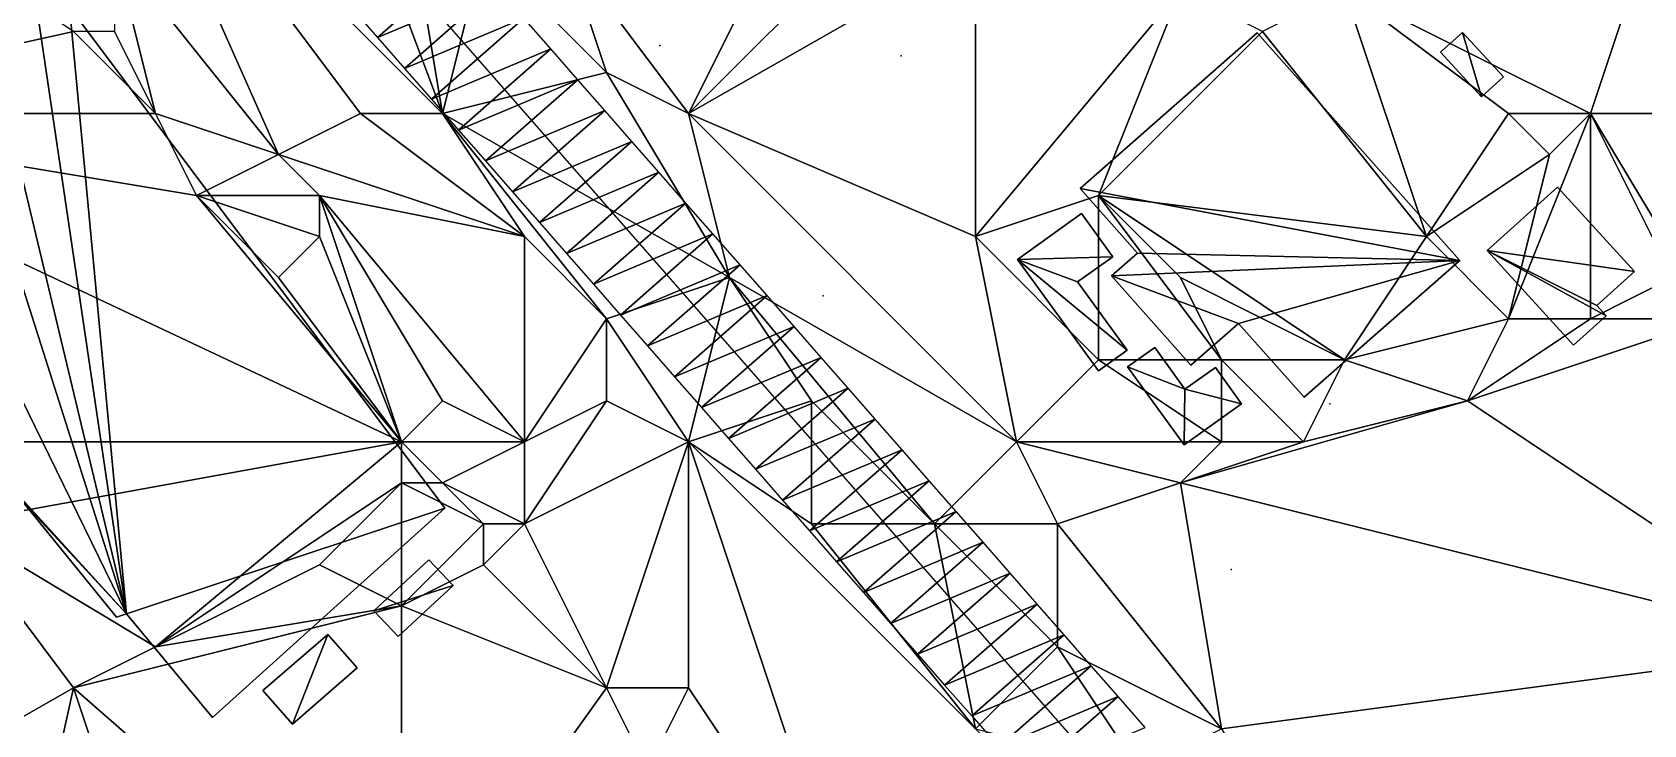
# Model space of a CAD drawing. Header units: metres. Extents: x -1103 to 901, y -902 to 905.
# Drawn here: x -180 to -101.4, y 378.2 to 412 of the extents above; entities that cross this region are included whole.
import ezdxf

# ---------------------------------------------------------------- set-up
doc = ezdxf.new("R2010")
doc.units = ezdxf.units.M
for name, color, linetype in [('OSM_BUILDING_FOOTPRINTS', 7, 'CONTINUOUS'), ('OSM_BUILDING_ROOFS', 1, 'CONTINUOUS'), ('OSM_BUILDING_WALLS', 8, 'CONTINUOUS'), ('OSM_ROAD_AXES', 2, 'CONTINUOUS'), ('OSM_ROAD_SURFACE', 9, 'CONTINUOUS'), ('OSM_TERRAIN', 3, 'CONTINUOUS'), ('OSM_TREES', 3, 'CONTINUOUS')]:
    doc.layers.add(name, color=color, linetype=linetype)

msp = doc.modelspace()

# ---------------------------------------------------------------- linework, layer by layer
at = {"layer": 'OSM_BUILDING_FOOTPRINTS'}
for points in [[(-209.094, 395.79, 10.701), (-196.459, 406.705, 10.701), (-189.794, 413.031, 10.701), (-185.638, 415.762, 10.701), (-183.195, 416.127, 10.701), (-180, 414.579, 10.701), (-178.187, 413.186, 10.701), (-159.882, 388.757, 10.701), (-171.212, 378.56, 10.701), (-175.413, 383.614, 10.701), (-175.899, 383.448, 10.701), (-180.531, 389.155, 10.701), (-187.074, 383.68, 10.701), (-177.524, 372.721, 10.701), (-182.454, 367.866, 10.701), (-180.564, 365.367, 10.701), (-183.161, 363.232, 10.701), (-185.273, 365.864, 10.701), (-184.676, 366.362, 10.701), (-209.094, 395.79, 10.701)], [(-120.254, 411.936, 14.818), (-110.372, 400.833, 14.818), (-117.966, 394.176, 14.818), (-121.172, 397.77, 14.818), (-123.493, 395.735, 14.818), (-127.362, 400.081, 14.818), (-126.091, 401.198, 14.818), (-128.898, 404.35, 14.818), (-120.254, 411.936, 14.818)], [(-111.312, 410.996, 15.863), (-110.24, 411.958, 15.863), (-108.239, 409.791, 15.863), (-109.311, 408.818, 15.863), (-111.312, 410.996, 15.863)], [(-105.608, 404.416, 14.48), (-101.85, 400.302, 14.48), (-103.685, 398.643, 14.48), (-103.231, 398.146, 14.48), (-104.834, 396.708, 14.48), (-109.046, 401.32, 14.48), (-105.608, 404.416, 14.48)], [(-128.821, 403.133, 15.126), (-127.296, 401.021, 15.126), (-129.02, 399.793, 15.126), (-126.599, 396.465, 15.126), (-128.003, 395.458, 15.126), (-131.949, 400.888, 15.126), (-128.821, 403.133, 15.126)], [(-122.299, 395.624, 14.581), (-121.017, 393.855, 14.581), (-123.825, 391.842, 14.581), (-126.588, 395.646, 14.581), (-125.251, 396.597, 14.581), (-123.78, 394.563, 14.581), (-122.299, 395.624, 14.581)], [(-162.159, 382.497, 11.847), (-163.342, 383.758, 11.847), (-160.656, 386.246, 11.847), (-159.473, 384.985, 11.847), (-162.159, 382.497, 11.847)], [(-168.758, 379.865, 11.443), (-165.586, 382.608, 11.443), (-164.16, 380.971, 11.443), (-167.321, 378.228, 11.443), (-168.758, 379.865, 11.443)]]:
    msp.add_polyline3d(points, close=True, dxfattribs=at)
at = {"layer": 'OSM_BUILDING_ROOFS'}
for points in [[(-114.407, 447.679, 38.023), (-74.182, 400.413, 38.023), (-69.13, 404.66, 38.023)], [(-114.407, 447.679, 38.023), (-69.13, 404.66, 38.023), (-69.562, 405.168, 38.023)], [(-114.407, 447.679, 38.023), (-69.562, 405.168, 38.023), (-91.094, 428.359, 38.023)], [(-175.413, 383.614, 28.701), (-183.195, 416.127, 28.701), (-185.638, 415.762, 28.701)], [(-175.413, 383.614, 28.701), (-180, 414.579, 28.701), (-183.195, 416.127, 28.701)], [(-175.413, 383.614, 28.701), (-185.638, 415.762, 28.701), (-189.794, 413.031, 28.701)], [(-175.413, 383.614, 28.701), (-178.187, 413.186, 28.701), (-180, 414.579, 28.701)], [(-175.413, 383.614, 28.701), (-189.794, 413.031, 28.701), (-196.459, 406.705, 28.701)], [(-175.413, 383.614, 28.701), (-159.882, 388.757, 28.701), (-178.187, 413.186, 28.701)], [(-110.372, 400.833, 20.018), (-120.254, 411.936, 20.018), (-128.898, 404.35, 20.018)], [(-110.24, 411.958, 25.863), (-111.312, 410.996, 25.863), (-109.311, 408.818, 25.863)], [(-110.24, 411.958, 25.863), (-109.311, 408.818, 25.863), (-108.239, 409.791, 25.863)], [(-196.459, 406.705, 28.701), (-180.531, 389.155, 28.701), (-175.413, 383.614, 28.701)], [(-110.372, 400.833, 20.018), (-128.898, 404.35, 20.018), (-126.091, 401.198, 20.018)], [(-101.85, 400.302, 24.48), (-105.608, 404.416, 24.48), (-109.046, 401.32, 24.48)], [(-127.296, 401.021, 25.126), (-128.821, 403.133, 25.126), (-131.949, 400.888, 25.126)], [(-131.949, 400.888, 25.126), (-129.02, 399.793, 25.126), (-127.296, 401.021, 25.126)], [(-110.372, 400.833, 20.018), (-126.091, 401.198, 20.018), (-127.362, 400.081, 20.018)], [(-109.046, 401.32, 24.48), (-104.834, 396.708, 24.48), (-103.231, 398.146, 24.48)], [(-109.046, 401.32, 24.48), (-103.231, 398.146, 24.48), (-103.685, 398.643, 24.48)], [(-109.046, 401.32, 24.48), (-103.685, 398.643, 24.48), (-101.85, 400.302, 24.48)], [(-131.949, 400.888, 25.126), (-128.003, 395.458, 25.126), (-126.599, 396.465, 25.126)], [(-131.949, 400.888, 25.126), (-126.599, 396.465, 25.126), (-129.02, 399.793, 25.126)], [(-121.172, 397.77, 20.018), (-110.372, 400.833, 20.018), (-127.362, 400.081, 20.018)], [(-121.172, 397.77, 20.018), (-117.966, 394.176, 20.018), (-110.372, 400.833, 20.018)], [(-127.362, 400.081, 20.018), (-123.493, 395.735, 20.018), (-121.172, 397.77, 20.018)], [(-123.78, 394.563, 24.581), (-125.251, 396.597, 24.581), (-126.588, 395.646, 24.581)], [(-123.78, 394.563, 24.581), (-126.588, 395.646, 24.581), (-123.825, 391.842, 24.581)], [(-121.017, 393.855, 24.581), (-122.299, 395.624, 24.581), (-123.78, 394.563, 24.581)], [(-123.78, 394.563, 24.581), (-123.825, 391.842, 24.581), (-121.017, 393.855, 24.581)], [(-180.531, 389.155, 28.701), (-175.899, 383.448, 28.701), (-175.413, 383.614, 28.701)], [(-175.413, 383.614, 28.701), (-171.212, 378.56, 28.701), (-159.882, 388.757, 28.701)], [(-163.342, 383.758, 21.847), (-159.473, 384.985, 21.847), (-160.656, 386.246, 21.847)], [(-163.342, 383.758, 21.847), (-162.159, 382.497, 21.847), (-159.473, 384.985, 21.847)], [(-184.676, 366.362, 28.701), (-177.524, 372.721, 28.701), (-187.074, 383.68, 28.701)], [(-165.586, 382.608, 21.443), (-168.758, 379.865, 21.443), (-167.321, 378.228, 21.443)], [(-165.586, 382.608, 21.443), (-167.321, 378.228, 21.443), (-164.16, 380.971, 21.443)]]:
    msp.add_3dface(points, dxfattribs=at)
at = {"layer": 'OSM_BUILDING_WALLS'}
for points in [[(-114.407, 447.679, 13.623), (-74.182, 400.413, 13.623), (-74.182, 400.413, 38.023)], [(-114.407, 447.679, 13.623), (-74.182, 400.413, 38.023), (-114.407, 447.679, 38.023)], [(-159.882, 388.757, 10.701), (-178.187, 413.186, 10.701), (-178.187, 413.186, 28.701)], [(-159.882, 388.757, 10.701), (-178.187, 413.186, 28.701), (-159.882, 388.757, 28.701)], [(-120.254, 411.936, 14.818), (-128.898, 404.35, 14.818), (-128.898, 404.35, 20.018)], [(-120.254, 411.936, 14.818), (-128.898, 404.35, 20.018), (-120.254, 411.936, 20.018)], [(-110.372, 400.833, 14.818), (-120.254, 411.936, 14.818), (-120.254, 411.936, 20.018)], [(-110.372, 400.833, 14.818), (-120.254, 411.936, 20.018), (-110.372, 400.833, 20.018)], [(-110.24, 411.958, 15.863), (-111.312, 410.996, 15.863), (-111.312, 410.996, 25.863)], [(-110.24, 411.958, 15.863), (-111.312, 410.996, 25.863), (-110.24, 411.958, 25.863)], [(-108.239, 409.791, 15.863), (-110.24, 411.958, 15.863), (-110.24, 411.958, 25.863)], [(-108.239, 409.791, 15.863), (-110.24, 411.958, 25.863), (-108.239, 409.791, 25.863)], [(-111.312, 410.996, 15.863), (-109.311, 408.818, 15.863), (-109.311, 408.818, 25.863)], [(-111.312, 410.996, 15.863), (-109.311, 408.818, 25.863), (-111.312, 410.996, 25.863)], [(-109.311, 408.818, 15.863), (-108.239, 409.791, 15.863), (-108.239, 409.791, 25.863)], [(-109.311, 408.818, 15.863), (-108.239, 409.791, 25.863), (-109.311, 408.818, 25.863)], [(-128.898, 404.35, 14.818), (-126.091, 401.198, 14.818), (-126.091, 401.198, 20.018)], [(-128.898, 404.35, 14.818), (-126.091, 401.198, 20.018), (-128.898, 404.35, 20.018)], [(-105.608, 404.416, 14.48), (-109.046, 401.32, 14.48), (-109.046, 401.32, 24.48)], [(-105.608, 404.416, 14.48), (-109.046, 401.32, 24.48), (-105.608, 404.416, 24.48)], [(-101.85, 400.302, 14.48), (-105.608, 404.416, 14.48), (-105.608, 404.416, 24.48)], [(-101.85, 400.302, 14.48), (-105.608, 404.416, 24.48), (-101.85, 400.302, 24.48)], [(-128.821, 403.133, 15.126), (-131.949, 400.888, 15.126), (-131.949, 400.888, 25.126)], [(-128.821, 403.133, 15.126), (-131.949, 400.888, 25.126), (-128.821, 403.133, 25.126)], [(-127.296, 401.021, 15.126), (-128.821, 403.133, 15.126), (-128.821, 403.133, 25.126)], [(-127.296, 401.021, 15.126), (-128.821, 403.133, 25.126), (-127.296, 401.021, 25.126)], [(-129.02, 399.793, 15.126), (-127.296, 401.021, 15.126), (-127.296, 401.021, 25.126)], [(-129.02, 399.793, 15.126), (-127.296, 401.021, 25.126), (-129.02, 399.793, 25.126)], [(-126.091, 401.198, 14.818), (-127.362, 400.081, 14.818), (-127.362, 400.081, 20.018)], [(-126.091, 401.198, 14.818), (-127.362, 400.081, 20.018), (-126.091, 401.198, 20.018)], [(-109.046, 401.32, 14.48), (-104.834, 396.708, 14.48), (-104.834, 396.708, 24.48)], [(-109.046, 401.32, 14.48), (-104.834, 396.708, 24.48), (-109.046, 401.32, 24.48)], [(-131.949, 400.888, 15.126), (-128.003, 395.458, 15.126), (-128.003, 395.458, 25.126)], [(-131.949, 400.888, 15.126), (-128.003, 395.458, 25.126), (-131.949, 400.888, 25.126)], [(-117.966, 394.176, 14.818), (-110.372, 400.833, 14.818), (-110.372, 400.833, 20.018)], [(-117.966, 394.176, 14.818), (-110.372, 400.833, 20.018), (-117.966, 394.176, 20.018)], [(-103.685, 398.643, 14.48), (-101.85, 400.302, 14.48), (-101.85, 400.302, 24.48)], [(-103.685, 398.643, 14.48), (-101.85, 400.302, 24.48), (-103.685, 398.643, 24.48)], [(-126.599, 396.465, 15.126), (-129.02, 399.793, 15.126), (-129.02, 399.793, 25.126)], [(-126.599, 396.465, 15.126), (-129.02, 399.793, 25.126), (-126.599, 396.465, 25.126)], [(-127.362, 400.081, 14.818), (-123.493, 395.735, 14.818), (-123.493, 395.735, 20.018)], [(-127.362, 400.081, 14.818), (-123.493, 395.735, 20.018), (-127.362, 400.081, 20.018)], [(-103.231, 398.146, 14.48), (-103.685, 398.643, 14.48), (-103.685, 398.643, 24.48)], [(-103.231, 398.146, 14.48), (-103.685, 398.643, 24.48), (-103.231, 398.146, 24.48)], [(-123.493, 395.735, 14.818), (-121.172, 397.77, 14.818), (-121.172, 397.77, 20.018)], [(-123.493, 395.735, 14.818), (-121.172, 397.77, 20.018), (-123.493, 395.735, 20.018)], [(-121.172, 397.77, 14.818), (-117.966, 394.176, 14.818), (-117.966, 394.176, 20.018)], [(-121.172, 397.77, 14.818), (-117.966, 394.176, 20.018), (-121.172, 397.77, 20.018)], [(-104.834, 396.708, 14.48), (-103.231, 398.146, 14.48), (-103.231, 398.146, 24.48)], [(-104.834, 396.708, 14.48), (-103.231, 398.146, 24.48), (-104.834, 396.708, 24.48)], [(-128.003, 395.458, 15.126), (-126.599, 396.465, 15.126), (-126.599, 396.465, 25.126)], [(-128.003, 395.458, 15.126), (-126.599, 396.465, 25.126), (-128.003, 395.458, 25.126)], [(-125.251, 396.597, 14.581), (-126.588, 395.646, 14.581), (-126.588, 395.646, 24.581)], [(-125.251, 396.597, 14.581), (-126.588, 395.646, 24.581), (-125.251, 396.597, 24.581)], [(-123.78, 394.563, 14.581), (-125.251, 396.597, 14.581), (-125.251, 396.597, 24.581)], [(-123.78, 394.563, 14.581), (-125.251, 396.597, 24.581), (-123.78, 394.563, 24.581)], [(-126.588, 395.646, 14.581), (-123.825, 391.842, 14.581), (-123.825, 391.842, 24.581)], [(-126.588, 395.646, 14.581), (-123.825, 391.842, 24.581), (-126.588, 395.646, 24.581)], [(-122.299, 395.624, 14.581), (-123.78, 394.563, 14.581), (-123.78, 394.563, 24.581)], [(-122.299, 395.624, 14.581), (-123.78, 394.563, 24.581), (-122.299, 395.624, 24.581)], [(-121.017, 393.855, 14.581), (-122.299, 395.624, 14.581), (-122.299, 395.624, 24.581)], [(-121.017, 393.855, 14.581), (-122.299, 395.624, 24.581), (-121.017, 393.855, 24.581)], [(-123.825, 391.842, 14.581), (-121.017, 393.855, 14.581), (-121.017, 393.855, 24.581)], [(-123.825, 391.842, 14.581), (-121.017, 393.855, 24.581), (-123.825, 391.842, 24.581)], [(-180.531, 389.155, 10.701), (-175.899, 383.448, 10.701), (-175.899, 383.448, 28.701)], [(-180.531, 389.155, 10.701), (-175.899, 383.448, 28.701), (-180.531, 389.155, 28.701)], [(-171.212, 378.56, 10.701), (-159.882, 388.757, 10.701), (-159.882, 388.757, 28.701)], [(-171.212, 378.56, 10.701), (-159.882, 388.757, 28.701), (-171.212, 378.56, 28.701)], [(-160.656, 386.246, 11.847), (-163.342, 383.758, 11.847), (-163.342, 383.758, 21.847)], [(-160.656, 386.246, 11.847), (-163.342, 383.758, 21.847), (-160.656, 386.246, 21.847)], [(-159.473, 384.985, 11.847), (-160.656, 386.246, 11.847), (-160.656, 386.246, 21.847)], [(-159.473, 384.985, 11.847), (-160.656, 386.246, 21.847), (-159.473, 384.985, 21.847)], [(-162.159, 382.497, 11.847), (-159.473, 384.985, 11.847), (-159.473, 384.985, 21.847)], [(-162.159, 382.497, 11.847), (-159.473, 384.985, 21.847), (-162.159, 382.497, 21.847)], [(-177.524, 372.721, 10.701), (-187.074, 383.68, 10.701), (-187.074, 383.68, 28.701)], [(-177.524, 372.721, 10.701), (-187.074, 383.68, 28.701), (-177.524, 372.721, 28.701)], [(-175.899, 383.448, 10.701), (-175.413, 383.614, 10.701), (-175.413, 383.614, 28.701)], [(-175.899, 383.448, 10.701), (-175.413, 383.614, 28.701), (-175.899, 383.448, 28.701)], [(-175.413, 383.614, 10.701), (-171.212, 378.56, 10.701), (-171.212, 378.56, 28.701)], [(-175.413, 383.614, 10.701), (-171.212, 378.56, 28.701), (-175.413, 383.614, 28.701)], [(-163.342, 383.758, 11.847), (-162.159, 382.497, 11.847), (-162.159, 382.497, 21.847)], [(-163.342, 383.758, 11.847), (-162.159, 382.497, 21.847), (-163.342, 383.758, 21.847)], [(-165.586, 382.608, 11.443), (-168.758, 379.865, 11.443), (-168.758, 379.865, 21.443)], [(-165.586, 382.608, 11.443), (-168.758, 379.865, 21.443), (-165.586, 382.608, 21.443)], [(-164.16, 380.971, 11.443), (-165.586, 382.608, 11.443), (-165.586, 382.608, 21.443)], [(-164.16, 380.971, 11.443), (-165.586, 382.608, 21.443), (-164.16, 380.971, 21.443)], [(-167.321, 378.228, 11.443), (-164.16, 380.971, 11.443), (-164.16, 380.971, 21.443)], [(-167.321, 378.228, 11.443), (-164.16, 380.971, 21.443), (-167.321, 378.228, 21.443)], [(-168.758, 379.865, 11.443), (-167.321, 378.228, 11.443), (-167.321, 378.228, 21.443)], [(-168.758, 379.865, 11.443), (-167.321, 378.228, 21.443), (-168.758, 379.865, 21.443)]]:
    msp.add_3dface(points, dxfattribs=at)
at = {"layer": 'OSM_ROAD_AXES'}
msp.add_polyline3d([(-77.255, 318.222, 13.765), (-85.811, 327.988, 13.455), (-182.001, 437.737, 14.897), (-212.233, 474.475, 11.147), (-217.937, 481.641, 10.915), (-283.232, 563.809, 11.554), (-321.368, 609.272, 10.548), (-364.921, 661.205, 12.399), (-420.401, 724.705, 8.35), (-452.535, 763.666, 7.695)], dxfattribs=at)
at = {"layer": 'OSM_ROAD_SURFACE'}
for points in [[(-158.662, 415.659, 16.57), (-164.492, 413.208, 16.279), (-163.174, 411.705, 16.35)], [(-157.344, 414.156, 16.623), (-158.662, 415.659, 16.57), (-163.174, 411.705, 16.35)], [(-157.344, 414.156, 16.623), (-163.174, 411.705, 16.35), (-161.857, 410.201, 16.421)], [(-156.027, 412.653, 16.663), (-157.344, 414.156, 16.623), (-161.857, 410.201, 16.421)], [(-156.027, 412.653, 16.663), (-161.857, 410.201, 16.421), (-160.539, 408.698, 16.492)], [(-154.709, 411.149, 16.702), (-156.027, 412.653, 16.663), (-160.539, 408.698, 16.492)], [(-154.709, 411.149, 16.702), (-160.539, 408.698, 16.492), (-159.221, 407.194, 16.497)], [(-153.391, 409.646, 16.742), (-154.709, 411.149, 16.702), (-159.221, 407.194, 16.497)], [(-153.391, 409.646, 16.742), (-159.221, 407.194, 16.497), (-157.904, 405.691, 16.453)], [(-152.074, 408.142, 16.654), (-153.391, 409.646, 16.742), (-157.904, 405.691, 16.453)], [(-152.074, 408.142, 16.654), (-157.904, 405.691, 16.453), (-156.586, 404.188, 16.409)], [(-150.756, 406.639, 16.565), (-152.074, 408.142, 16.654), (-156.586, 404.188, 16.409)], [(-150.756, 406.639, 16.565), (-156.586, 404.188, 16.409), (-155.268, 402.684, 16.365)], [(-149.438, 405.136, 16.477), (-150.756, 406.639, 16.565), (-155.268, 402.684, 16.365)], [(-149.438, 405.136, 16.477), (-155.268, 402.684, 16.365), (-153.951, 401.181, 16.321)], [(-148.121, 403.632, 16.399), (-149.438, 405.136, 16.477), (-153.951, 401.181, 16.321)], [(-148.121, 403.632, 16.399), (-153.951, 401.181, 16.321), (-152.633, 399.677, 16.277)], [(-146.803, 402.129, 16.386), (-148.121, 403.632, 16.399), (-152.633, 399.677, 16.277)], [(-146.803, 402.129, 16.386), (-152.633, 399.677, 16.277), (-151.315, 398.174, 16.231)], [(-145.485, 400.625, 16.309), (-146.803, 402.129, 16.386), (-151.315, 398.174, 16.231)], [(-145.485, 400.625, 16.309), (-151.315, 398.174, 16.231), (-149.997, 396.671, 16.102)], [(-144.168, 399.122, 16.205), (-145.485, 400.625, 16.309), (-149.997, 396.671, 16.102)], [(-144.168, 399.122, 16.205), (-149.997, 396.671, 16.102), (-148.68, 395.167, 15.974)], [(-142.85, 397.619, 16.098), (-144.168, 399.122, 16.205), (-148.68, 395.167, 15.974)], [(-142.85, 397.619, 16.098), (-148.68, 395.167, 15.974), (-147.362, 393.664, 15.849)], [(-141.532, 396.115, 15.989), (-142.85, 397.619, 16.098), (-147.362, 393.664, 15.849)], [(-141.532, 396.115, 15.989), (-147.362, 393.664, 15.849), (-146.044, 392.16, 15.765)], [(-140.215, 394.612, 15.881), (-141.532, 396.115, 15.989), (-146.044, 392.16, 15.765)], [(-140.215, 394.612, 15.881), (-146.044, 392.16, 15.765), (-144.727, 390.657, 15.73)], [(-138.897, 393.108, 15.773), (-140.215, 394.612, 15.881), (-144.727, 390.657, 15.73)], [(-138.897, 393.108, 15.773), (-144.727, 390.657, 15.73), (-143.409, 389.154, 15.695)], [(-137.579, 391.605, 15.664), (-138.897, 393.108, 15.773), (-143.409, 389.154, 15.695)], [(-137.579, 391.605, 15.664), (-143.409, 389.154, 15.695), (-142.091, 387.65, 15.584)], [(-136.262, 390.101, 15.556), (-137.579, 391.605, 15.664), (-142.091, 387.65, 15.584)], [(-136.262, 390.101, 15.556), (-142.091, 387.65, 15.584), (-140.774, 386.147, 15.433)], [(-134.944, 388.598, 15.448), (-136.262, 390.101, 15.556), (-140.774, 386.147, 15.433)], [(-134.944, 388.598, 15.448), (-140.774, 386.147, 15.433), (-139.456, 384.643, 15.283)], [(-133.626, 387.095, 15.276), (-134.944, 388.598, 15.448), (-139.456, 384.643, 15.283)], [(-133.626, 387.095, 15.276), (-139.456, 384.643, 15.283), (-138.138, 383.14, 15.132)], [(-132.309, 385.591, 15.059), (-133.626, 387.095, 15.276), (-138.138, 383.14, 15.132)], [(-132.309, 385.591, 15.059), (-138.138, 383.14, 15.132), (-136.821, 381.636, 14.965)], [(-130.991, 384.088, 14.842), (-132.309, 385.591, 15.059), (-136.821, 381.636, 14.965)], [(-130.991, 384.088, 14.842), (-136.821, 381.636, 14.965), (-135.503, 380.133, 14.792)], [(-129.673, 382.584, 14.621), (-130.991, 384.088, 14.842), (-135.503, 380.133, 14.792)], [(-129.673, 382.584, 14.621), (-135.503, 380.133, 14.792), (-134.185, 378.63, 14.62)], [(-128.355, 381.081, 14.394), (-129.673, 382.584, 14.621), (-134.185, 378.63, 14.62)], [(-128.355, 381.081, 14.394), (-134.185, 378.63, 14.62), (-132.868, 377.126, 14.398)], [(-127.038, 379.578, 14.194), (-128.355, 381.081, 14.394), (-132.868, 377.126, 14.398)], [(-127.038, 379.578, 14.194), (-132.868, 377.126, 14.398), (-131.55, 375.623, 14.166)], [(-125.72, 378.074, 13.995), (-127.038, 379.578, 14.194), (-131.55, 375.623, 14.166)]]:
    msp.add_3dface(points, dxfattribs=at)
at = {"layer": 'OSM_TERRAIN'}
for points in [[(-116, 414, 18.325), (-104, 408, 17.034), (-98, 426, 17.978)], [(-104, 408, 17.034), (-88, 408, 15.431), (-98, 426, 17.978)], [(-176, 416, 14.606), (-168, 406, 15.033), (-176, 424, 15.467)], [(-168, 406, 15.033), (-164, 408, 15.662), (-176, 424, 15.467)], [(-164, 408, 15.662), (-160, 408, 16.472), (-176, 424, 15.467)], [(-176, 424, 15.467), (-160, 408, 16.472), (-170, 418, 15.949)], [(-170, 418, 15.949), (-160, 408, 16.472), (-166, 424, 16.039)], [(-160, 408, 16.472), (-162, 420, 16.323), (-166, 424, 16.039)], [(-160, 408, 16.472), (-158, 416, 16.555), (-162, 420, 16.323)], [(-196, 408, 12.815), (-178, 412, 12.839), (-184, 416, 12.839)], [(-174, 408, 12.947), (-168, 406, 15.033), (-176, 416, 14.606)], [(-176, 412, 13.299), (-174, 408, 12.947), (-176, 416, 14.606)], [(-160, 408, 16.472), (-152, 410, 16.739), (-158, 416, 16.555)], [(-158, 416, 16.555), (-152, 410, 16.739), (-154, 416, 17.503)], [(-152, 410, 16.739), (-148, 408, 17.163), (-154, 416, 17.503)], [(-154, 416, 17.503), (-148, 408, 17.163), (-144, 416, 18.089)], [(-148, 408, 17.163), (-134, 402, 17.244), (-134, 416, 18.372)], [(-148, 408, 17.163), (-140, 416, 18.657), (-144, 416, 18.089)], [(-148, 408, 17.163), (-134, 416, 18.372), (-140, 416, 18.657)], [(-134, 402, 17.244), (-124, 414, 18.325), (-134, 416, 18.372)], [(-134, 402, 17.244), (-128, 404, 17.263), (-124, 414, 18.325)], [(-128, 404, 17.263), (-120, 412, 17.45), (-124, 414, 18.325)], [(-112, 402, 17.198), (-116, 414, 18.325), (-120, 412, 17.45)], [(-112, 402, 17.198), (-108, 408, 17.751), (-116, 414, 18.325)], [(-108, 408, 17.751), (-104, 408, 17.034), (-116, 414, 18.325)], [(-196, 408, 12.815), (-174, 408, 12.947), (-178, 412, 12.839)], [(-174, 408, 12.947), (-176, 412, 13.299), (-178, 412, 12.839)], [(-128, 404, 17.263), (-112, 402, 17.198), (-120, 412, 17.45)], [(-160, 408, 16.472), (-146, 400, 16.109), (-152, 410, 16.739)], [(-146, 400, 16.109), (-148, 408, 17.163), (-152, 410, 16.739)], [(-206, 392, 12.832), (-162, 392, 12.953), (-196, 408, 12.815)], [(-162, 392, 12.953), (-172, 404, 12.839), (-196, 408, 12.815)], [(-196, 408, 12.815), (-172, 404, 12.839), (-174, 408, 12.947)], [(-172, 404, 12.839), (-168, 406, 15.033), (-174, 408, 12.947)], [(-168, 406, 15.033), (-156, 402, 16.274), (-164, 408, 15.662)], [(-156, 402, 16.274), (-160, 408, 16.472), (-164, 408, 15.662)], [(-156, 402, 16.274), (-152, 398, 16.194), (-160, 408, 16.472)], [(-152, 398, 16.194), (-146, 400, 16.109), (-160, 408, 16.472)], [(-146, 400, 16.109), (-132, 392, 16.257), (-148, 408, 17.163)], [(-132, 392, 16.257), (-134, 402, 17.244), (-148, 408, 17.163)], [(-106, 406, 16.773), (-108, 408, 17.751), (-112, 402, 17.198)], [(-108, 398, 16.58), (-104, 398, 16.559), (-104, 408, 17.034)], [(-108, 398, 16.58), (-104, 408, 17.034), (-106, 406, 16.773)], [(-106, 406, 16.773), (-104, 408, 17.034), (-108, 408, 17.751)], [(-104, 398, 16.559), (-100, 400, 16.329), (-104, 408, 17.034)], [(-100, 400, 16.329), (-98, 398, 15.776), (-104, 408, 17.034)], [(-98, 398, 15.776), (-88, 408, 15.431), (-104, 408, 17.034)], [(-172, 404, 12.839), (-166, 404, 15.193), (-168, 406, 15.033)], [(-166, 404, 15.193), (-156, 402, 16.274), (-168, 406, 15.033)], [(-112, 402, 17.198), (-108, 398, 16.58), (-106, 406, 16.773)], [(-162, 392, 12.953), (-168, 400, 12.958), (-172, 404, 12.839)], [(-168, 400, 12.958), (-166, 402, 14.533), (-172, 404, 12.839)], [(-166, 402, 14.533), (-166, 404, 15.193), (-172, 404, 12.839)], [(-162, 392, 12.953), (-160, 394, 14.444), (-166, 404, 15.193)], [(-160, 394, 14.444), (-156, 392, 15.026), (-166, 404, 15.193)], [(-162, 392, 12.953), (-166, 404, 15.193), (-166, 402, 14.533)], [(-166, 404, 15.193), (-156, 392, 15.026), (-156, 402, 16.274)], [(-128, 396, 17.203), (-128, 404, 17.263), (-134, 402, 17.244)], [(-128, 396, 17.203), (-122, 396, 16.689), (-128, 404, 17.263)], [(-122, 396, 16.689), (-124, 400, 17.311), (-128, 404, 17.263)], [(-124, 400, 17.311), (-116, 396, 17.402), (-128, 404, 17.263)], [(-116, 396, 17.402), (-112, 402, 17.198), (-128, 404, 17.263)], [(-168, 400, 12.958), (-162, 392, 12.953), (-166, 402, 14.533)], [(-156, 392, 15.026), (-152, 398, 16.194), (-156, 402, 16.274)], [(-132, 392, 16.257), (-128, 396, 17.203), (-134, 402, 17.244)], [(-116, 396, 17.402), (-108, 398, 16.58), (-112, 402, 17.198)], [(-152, 398, 16.194), (-148, 392, 15.722), (-146, 400, 16.109)], [(-148, 392, 15.722), (-142, 394, 15.73), (-146, 400, 16.109)], [(-142, 394, 15.73), (-136, 388, 15.191), (-146, 400, 16.109)], [(-136, 388, 15.191), (-132, 392, 16.257), (-146, 400, 16.109)], [(-122, 396, 16.689), (-116, 396, 17.402), (-124, 400, 17.311)], [(-104, 398, 16.559), (-98, 398, 15.776), (-100, 400, 16.329)], [(-156, 392, 15.026), (-152, 394, 15.468), (-152, 398, 16.194)], [(-152, 394, 15.468), (-148, 392, 15.722), (-152, 398, 16.194)], [(-116, 396, 17.402), (-110, 394, 16.318), (-108, 398, 16.58)], [(-110, 394, 16.318), (-92, 382, 14.234), (-98, 398, 15.776)], [(-110, 394, 16.318), (-104, 398, 16.559), (-108, 398, 16.58)], [(-110, 394, 16.318), (-98, 398, 15.776), (-104, 398, 16.559)], [(-132, 392, 16.257), (-122, 392, 16.541), (-128, 396, 17.203)], [(-128, 396, 17.203), (-122, 392, 16.541), (-122, 396, 16.689)], [(-122, 392, 16.541), (-118, 392, 16.787), (-122, 396, 16.689)], [(-118, 392, 16.787), (-116, 396, 17.402), (-122, 396, 16.689)], [(-118, 392, 16.787), (-110, 394, 16.318), (-116, 396, 17.402)], [(-162, 392, 12.953), (-156, 392, 15.026), (-160, 394, 14.444)], [(-156, 388, 14.636), (-152, 394, 15.468), (-156, 392, 15.026)], [(-156, 388, 14.636), (-148, 392, 15.722), (-152, 394, 15.468)], [(-148, 392, 15.722), (-142, 388, 15.616), (-142, 394, 15.73)], [(-142, 388, 15.616), (-136, 388, 15.191), (-142, 394, 15.73)], [(-92, 382, 14.234), (-110, 394, 16.318), (-124, 390, 16.361)], [(-124, 390, 16.361), (-110, 394, 16.318), (-118, 392, 16.787)], [(-206, 392, 12.832), (-184, 388, 12.839), (-162, 392, 12.953)], [(-184, 388, 12.839), (-174, 382, 12.839), (-162, 392, 12.953)], [(-174, 382, 12.839), (-162, 390, 12.843), (-162, 392, 12.953)], [(-162, 390, 12.843), (-160, 390, 13.174), (-162, 392, 12.953)], [(-160, 390, 13.174), (-156, 392, 15.026), (-162, 392, 12.953)], [(-156, 388, 14.636), (-156, 392, 15.026), (-160, 390, 13.174)], [(-152, 380, 14.026), (-148, 392, 15.722), (-156, 388, 14.636)], [(-148, 380, 14.136), (-148, 392, 15.722), (-152, 380, 14.026)], [(-140, 368, 12.676), (-128, 372, 13.514), (-148, 392, 15.722)], [(-148, 380, 14.136), (-140, 368, 12.676), (-148, 392, 15.722)], [(-128, 372, 13.514), (-134, 378, 14.523), (-148, 392, 15.722)], [(-148, 392, 15.722), (-134, 378, 14.523), (-142, 388, 15.616)], [(-136, 388, 15.191), (-130, 388, 15.82), (-132, 392, 16.257)], [(-130, 388, 15.82), (-124, 390, 16.361), (-132, 392, 16.257)], [(-124, 390, 16.361), (-122, 392, 16.541), (-132, 392, 16.257)], [(-124, 390, 16.361), (-118, 392, 16.787), (-122, 392, 16.541)], [(-166, 386, 13.094), (-162, 390, 12.843), (-174, 382, 12.839)], [(-162, 384, 14.037), (-162, 390, 12.843), (-166, 386, 13.094)], [(-162, 384, 14.037), (-158, 388, 13.789), (-162, 390, 12.843)], [(-158, 388, 13.789), (-160, 390, 13.174), (-162, 390, 12.843)], [(-158, 388, 13.789), (-156, 388, 14.636), (-160, 390, 13.174)], [(-122, 378, 14.208), (-124, 390, 16.361), (-130, 388, 15.82)], [(-122, 378, 14.208), (-92, 382, 14.234), (-124, 390, 16.361)], [(-192, 372, 12.85), (-178, 380, 13.115), (-184, 388, 12.839)], [(-178, 380, 13.115), (-174, 382, 12.839), (-184, 388, 12.839)], [(-162, 384, 14.037), (-158, 386, 14.096), (-158, 388, 13.789)], [(-158, 386, 14.096), (-152, 380, 14.026), (-156, 388, 14.636)], [(-158, 386, 14.096), (-156, 388, 14.636), (-158, 388, 13.789)], [(-134, 378, 14.523), (-136, 388, 15.191), (-142, 388, 15.616)], [(-130, 382, 14.403), (-136, 388, 15.191), (-134, 378, 14.523)], [(-136, 388, 15.191), (-130, 382, 14.403), (-130, 388, 15.82)], [(-122, 378, 14.208), (-130, 388, 15.82), (-130, 382, 14.403)], [(-174, 382, 12.839), (-162, 384, 14.037), (-166, 386, 13.094)], [(-162, 384, 14.037), (-152, 380, 14.026), (-158, 386, 14.096)], [(-162, 366, 12.707), (-162, 384, 14.037), (-178, 380, 13.115)], [(-178, 380, 13.115), (-162, 384, 14.037), (-174, 382, 12.839)], [(-162, 366, 12.707), (-152, 380, 14.026), (-162, 384, 14.037)], [(-134, 378, 14.523), (-126, 376, 13.514), (-130, 382, 14.403)], [(-126, 376, 13.514), (-122, 378, 14.208), (-130, 382, 14.403)], [(-116, 368, 12.759), (-92, 382, 14.234), (-122, 378, 14.208)], [(-98, 368, 12.961), (-92, 382, 14.234), (-116, 368, 12.759)], [(-192, 372, 12.85), (-182, 362, 12.711), (-178, 380, 13.115)], [(-182, 362, 12.711), (-174, 368, 12.524), (-178, 380, 13.115)], [(-174, 368, 12.524), (-162, 366, 12.707), (-178, 380, 13.115)], [(-162, 366, 12.707), (-150, 376, 12.79), (-152, 380, 14.026)], [(-150, 376, 12.79), (-148, 380, 14.136), (-152, 380, 14.026)], [(-150, 376, 12.79), (-140, 368, 12.676), (-148, 380, 14.136)]]:
    msp.add_3dface(points, dxfattribs=at)
at = {"layer": 'OSM_TREES'}
for p in [(-149.392, 411.317, 17.368), (-137.62, 410.819, 17.809), (-141.433, 399.119, 16.428), (-116.717, 393.844, 17.031), (-121.525, 385.771, 15.562)]:
    msp.add_point(p, dxfattribs=at)

doc.saveas('drawing.dxf')
